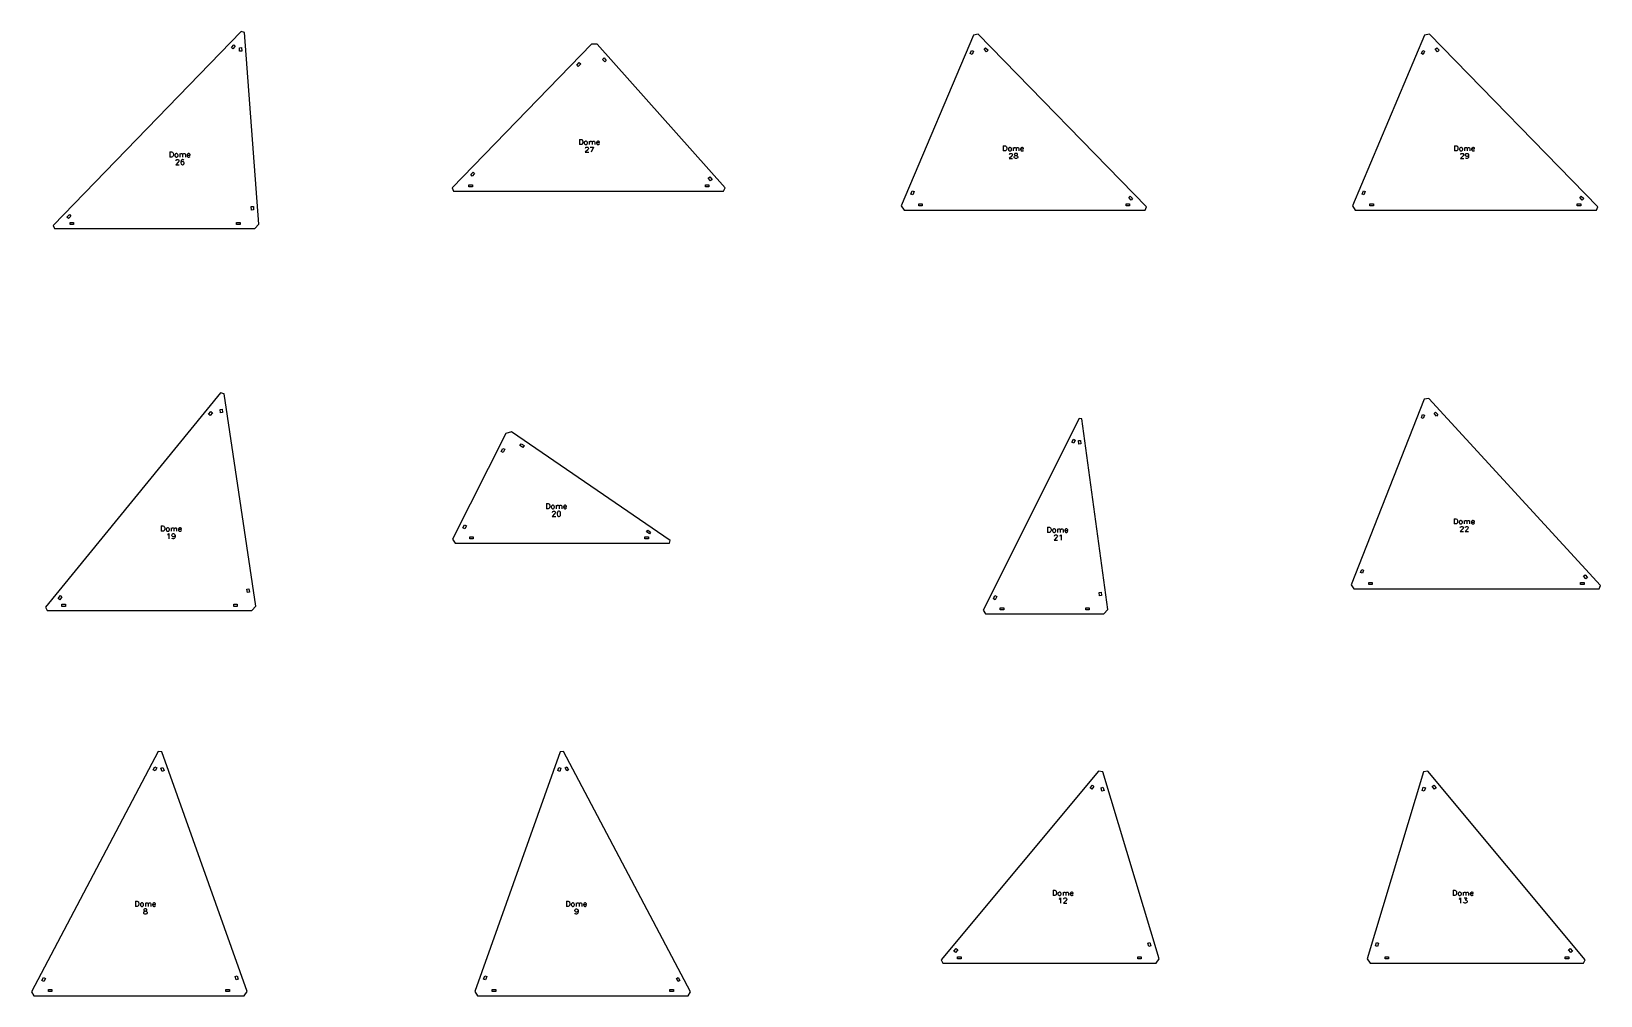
# Model space of a CAD drawing. Header units: metres. Extents: x 125 to 4410, y 56 to 3045.
# Drawn here: x 175 to 2428, y 56 to 1442 of the extents above; entities that cross this region are included whole.
import ezdxf

# ---------------------------------------------------------------- set-up
doc = ezdxf.new("R2010")
doc.units = ezdxf.units.M
doc.layers.add('dome_cuts', color=1, linetype='Continuous')
doc.layers.add('dome_marks', color=2, linetype='Continuous')

msp = doc.modelspace()

# ---------------------------------------------------------------- linework, layer by layer
at = {"layer": 'dome_cuts'}
for points in [[(207.8, 1158.2), (495.5, 1158.2), (501.3, 1164.5), (480.7, 1439.9), (475.8, 1441.7), (205.8, 1162.8)], [(465.4, 1422.3), (467.5, 1420.2), (464, 1416.6), (461.9, 1418.7)], [(780.6, 1212.1), (1168.8, 1212.1), (1170.9, 1216.9), (987.4, 1423.2), (978.8, 1423.4), (778.7, 1216.7)], [(1427.9, 1184.8), (1774.3, 1184.8), (1776.2, 1189.4), (1534.5, 1437.5), (1527.6, 1436.2), (1424, 1190.7)], [(2075.8, 1184.8), (2422.2, 1184.8), (2424.1, 1189.4), (2182.4, 1437.5), (2175.5, 1436.2), (2071.9, 1190.7)], [(476.7, 1413.3), (473.7, 1413.1), (473.3, 1418.1), (476.3, 1418.3)], [(1000.3, 1399.7), (998, 1397.7), (994.7, 1401.4), (997, 1403.4)], [(1524.9, 1414.3), (1527.7, 1413.2), (1525.7, 1408.6), (1523, 1409.7)], [(1548.5, 1414.5), (1546.3, 1412.4), (1542.8, 1416), (1545, 1418.1)], [(2172.8, 1414.3), (2175.6, 1413.2), (2173.6, 1408.6), (2170.9, 1409.7)], [(2196.3, 1414.5), (2194.2, 1412.4), (2190.7, 1416), (2192.9, 1418.1)], [(961.4, 1396.9), (963.6, 1394.8), (960.1, 1391.2), (957.9, 1393.3)], [(803, 1218.1), (803, 1221.1), (808, 1221.1), (808, 1218.1)], [(809, 1239.4), (811.1, 1237.3), (807.7, 1233.7), (805.5, 1235.8)], [(1142.6, 1218.1), (1142.6, 1221.1), (1147.6, 1221.1), (1147.6, 1218.1)], [(1152.3, 1228.7), (1150.1, 1226.7), (1146.8, 1230.5), (1149, 1232.5)], [(1439.7, 1212.4), (1442.5, 1211.3), (1440.5, 1206.6), (1437.8, 1207.8)], [(1756.2, 1201.3), (1754.1, 1199.2), (1750.6, 1202.8), (1752.7, 1204.9)], [(2087.6, 1212.4), (2090.4, 1211.3), (2088.4, 1206.6), (2085.7, 1207.8)], [(2404.1, 1201.3), (2401.9, 1199.2), (2398.4, 1202.8), (2400.6, 1204.9)], [(229.2, 1178.3), (231.3, 1176.2), (227.9, 1172.6), (225.7, 1174.7)], [(493.8, 1185.2), (490.8, 1184.9), (490.4, 1189.9), (493.4, 1190.2)], [(1449.1, 1190.8), (1449.1, 1193.8), (1454.1, 1193.8), (1454.1, 1190.8)], [(1746.8, 1190.8), (1746.8, 1193.8), (1751.8, 1193.8), (1751.8, 1190.8)], [(2097, 1190.8), (2097, 1193.8), (2102, 1193.8), (2102, 1190.8)], [(2394.7, 1190.8), (2394.7, 1193.8), (2399.7, 1193.8), (2399.7, 1190.8)], [(230.2, 1164.2), (230.2, 1167.2), (235.2, 1167.2), (235.2, 1164.2)], [(469.3, 1164.2), (469.3, 1167.2), (474.3, 1167.2), (474.3, 1164.2)], [(197.4, 609.3), (491.4, 609.3), (496.8, 615.6), (451.4, 920.9), (446.4, 922.2), (195, 614.2)], [(2074.1, 640.5), (2426.3, 640.5), (2428.3, 645.2), (2181.5, 914.2), (2174.9, 912.9), (2070.1, 646.4)], [(432.3, 895.4), (434.6, 893.5), (431.4, 889.7), (429.1, 891.5)], [(449.3, 893.8), (446.4, 893.3), (445.6, 898.3), (448.6, 898.7)], [(1544.9, 604.4), (1715, 604.4), (1720.5, 610.6), (1683.1, 884.7), (1679.4, 885.3), (1541.4, 610)], [(2172.7, 891), (2175.5, 889.9), (2173.7, 885.3), (2170.9, 886.4)], [(2194.7, 890.8), (2192.5, 888.8), (2189.1, 892.5), (2191.3, 894.5)], [(783.1, 706.2), (1091, 706.2), (1092.1, 709.8), (863.9, 866), (855.8, 863.9), (779.6, 711.9)], [(851.7, 842.4), (854.4, 841), (852.1, 836.5), (849.5, 837.9)], [(882.1, 846.3), (880.4, 843.8), (876.3, 846.7), (878, 849.1)], [(1671.2, 855.6), (1673.9, 854.3), (1671.7, 849.8), (1669, 851.1)], [(1681.9, 849), (1679, 848.6), (1678.3, 853.5), (1681.3, 853.9)], [(796.7, 732.6), (799.3, 731.2), (797.1, 726.8), (794.4, 728.1)], [(1063.8, 721.9), (1062.1, 719.4), (1058, 722.3), (1059.7, 724.7)], [(804.2, 712.2), (804.2, 715.2), (809.2, 715.2), (809.2, 712.2)], [(1055.8, 712.2), (1055.8, 715.2), (1060.8, 715.2), (1060.8, 712.2)], [(2085.2, 668.5), (2088, 667.4), (2086.2, 662.8), (2083.4, 663.9)], [(2409.3, 657), (2407.1, 655), (2403.7, 658.7), (2405.9, 660.7)], [(487.8, 635.6), (484.8, 635.2), (484.1, 640.1), (487, 640.6)], [(1711.7, 630.8), (1708.7, 630.4), (1708.1, 635.3), (1711, 635.7)], [(2095.2, 646.5), (2095.2, 649.5), (2100.2, 649.5), (2100.2, 646.5)], [(2399.6, 646.5), (2399.6, 649.5), (2404.6, 649.5), (2404.6, 646.5)], [(216.2, 630.7), (218.5, 628.8), (215.4, 624.9), (213, 626.8)], [(218.5, 615.3), (218.5, 618.3), (223.5, 618.3), (223.5, 615.3)], [(465.3, 615.3), (465.3, 618.3), (470.3, 618.3), (470.3, 615.3)], [(1558.5, 630.7), (1561.2, 629.4), (1558.9, 624.9), (1556.2, 626.3)], [(1566.1, 610.4), (1566.1, 613.4), (1571.1, 613.4), (1571.1, 610.4)], [(1688.9, 610.4), (1688.9, 613.4), (1693.9, 613.4), (1693.9, 610.4)], [(178, 55.8), (480.3, 55.8), (484.5, 61.8), (361.9, 406.3), (356.8, 406.7), (174.6, 61.5)], [(815.5, 55.8), (1117.8, 55.8), (1121.2, 61.5), (939, 406.7), (933.9, 406.3), (811.3, 61.8)], [(352, 384.7), (354.6, 383.3), (352.3, 378.9), (349.6, 380.3)], [(365.1, 379.2), (362.3, 378.2), (360.6, 382.9), (363.5, 383.9)], [(932.3, 383.9), (935.1, 382.9), (933.5, 378.2), (930.6, 379.2)], [(946.1, 380.3), (943.5, 378.9), (941.2, 383.3), (943.8, 384.7)], [(1483.7, 102.6), (1789.8, 102.6), (1794.3, 108.7), (1713.3, 377.3), (1707.4, 378.5), (1481.4, 107.5)], [(2097.5, 102.6), (2403.6, 102.6), (2405.9, 107.5), (2180, 378.5), (2174.1, 377.3), (2093, 108.7)], [(1698.4, 358.4), (1700.7, 356.5), (1697.5, 352.7), (1695.2, 354.6)], [(1715.1, 350.5), (1712.2, 349.7), (1710.8, 354.5), (1713.6, 355.3)], [(2173.7, 355.3), (2176.6, 354.5), (2175.1, 349.7), (2172.2, 350.5)], [(2192.1, 354.6), (2189.8, 352.7), (2186.6, 356.5), (2188.9, 358.4)], [(1502.8, 123.8), (1505.1, 121.8), (1501.9, 118), (1499.6, 119.9)], [(1782.5, 127.2), (1779.6, 126.4), (1778.1, 131.1), (1781, 132)], [(2106.3, 132), (2109.2, 131.1), (2107.7, 126.4), (2104.9, 127.2)], [(2387.7, 119.9), (2385.4, 118), (2382.2, 121.8), (2384.5, 123.8)], [(1504.9, 108.6), (1504.9, 111.6), (1509.9, 111.6), (1509.9, 108.6)], [(1763.6, 108.6), (1763.6, 111.6), (1768.6, 111.6), (1768.6, 108.6)], [(2118.7, 108.6), (2118.7, 111.6), (2123.7, 111.6), (2123.7, 108.6)], [(2377.5, 108.6), (2377.5, 111.6), (2382.5, 111.6), (2382.5, 108.6)], [(192.1, 81.8), (194.8, 80.4), (192.4, 76), (189.8, 77.4)], [(471.8, 79.7), (468.9, 78.7), (467.3, 83.4), (470.1, 84.4)], [(825.7, 84.4), (828.5, 83.4), (826.8, 78.7), (824, 79.7)], [(1106, 77.4), (1103.3, 76), (1101, 80.4), (1103.7, 81.8)], [(199.1, 61.8), (199.1, 64.8), (204.1, 64.8), (204.1, 61.8)], [(454.1, 61.8), (454.1, 64.8), (459.1, 64.8), (459.1, 61.8)], [(836.6, 61.8), (836.6, 64.8), (841.6, 64.8), (841.6, 61.8)], [(1091.6, 61.8), (1091.6, 64.8), (1096.6, 64.8), (1096.6, 61.8)]]:
    msp.add_lwpolyline(points, close=True, dxfattribs=at)
at = {"layer": 'dome_marks'}
for p, q in [((961.6, 1286.4), (961.6, 1278.9)), ((961.6, 1286.4), (964.1, 1286.4)), ((964.1, 1286.4), (965.2, 1286.1)), ((965.2, 1286.1), (965.9, 1285.4)), ((965.9, 1285.4), (966.2, 1284.7)), ((966.2, 1284.7), (966.6, 1283.6)), ((373.5, 1268.5), (373.5, 1261)), ((373.5, 1268.5), (376, 1268.5)), ((376, 1268.5), (377.1, 1268.1)), ((377.1, 1268.1), (377.8, 1267.4)), ((377.8, 1267.4), (378.2, 1266.7)), ((378.2, 1262.8), (377.8, 1262)), ((378.2, 1266.7), (378.5, 1265.6)), ((378.5, 1263.8), (378.2, 1262.8)), ((378.5, 1265.6), (378.5, 1263.8)), ((381, 1264.9), (380.7, 1263.8)), ((380.7, 1263.8), (380.7, 1263.1)), ((380.7, 1263.1), (381, 1262)), ((381.7, 1265.6), (381, 1264.9)), ((382.5, 1266), (381.7, 1265.6)), ((383.5, 1266), (382.5, 1266)), ((384.2, 1265.6), (383.5, 1266)), ((385, 1264.9), (384.2, 1265.6)), ((385.3, 1263.8), (385, 1264.9)), ((385, 1262), (385.3, 1263.1)), ((385.3, 1263.1), (385.3, 1263.8)), ((387.8, 1266), (387.8, 1261)), ((387.8, 1264.5), (388.9, 1265.6)), ((388.9, 1265.6), (389.6, 1266)), ((389.6, 1266), (390.7, 1266)), ((390.7, 1266), (391.4, 1265.6)), ((391.4, 1265.6), (391.7, 1264.5)), ((391.7, 1264.5), (392.8, 1265.6)), ((391.7, 1264.5), (391.7, 1261)), ((392.8, 1265.6), (393.5, 1266)), ((393.5, 1266), (394.6, 1266)), ((394.6, 1266), (395.3, 1265.6)), ((395.3, 1265.6), (395.7, 1264.5)), ((395.7, 1264.5), (395.7, 1261)), ((398.5, 1264.9), (398.2, 1263.8)), ((398.2, 1263.8), (402.5, 1263.8)), ((398.2, 1263.8), (398.2, 1263.1)), ((398.2, 1263.1), (398.5, 1262)), ((399.2, 1265.6), (398.5, 1264.9)), ((400, 1266), (399.2, 1265.6)), ((401, 1266), (400, 1266)), ((401.7, 1265.6), (401, 1266)), ((402.1, 1265.3), (401.7, 1265.6)), ((402.5, 1264.5), (402.1, 1265.3)), ((402.5, 1263.8), (402.5, 1264.5)), ((964.1, 1278.9), (961.6, 1278.9)), ((965.2, 1279.3), (964.1, 1278.9)), ((965.9, 1280), (965.2, 1279.3)), ((966.2, 1280.7), (965.9, 1280)), ((966.6, 1281.8), (966.2, 1280.7)), ((966.6, 1283.6), (966.6, 1281.8)), ((969.1, 1282.9), (968.7, 1281.8)), ((968.7, 1281.8), (968.7, 1281.1)), ((968.7, 1281.1), (969.1, 1280)), ((969.8, 1283.6), (969.1, 1282.9)), ((969.1, 1280), (969.8, 1279.3)), ((970.5, 1283.9), (969.8, 1283.6)), ((969.8, 1279.3), (970.5, 1278.9)), ((973.6, 1271.5), (970, 1267.9)), ((970, 1267.9), (975, 1267.9)), ((970.3, 1274), (970.7, 1274.7)), ((970.3, 1273.7), (970.3, 1274)), ((971.6, 1283.9), (970.5, 1283.9)), ((970.5, 1278.9), (971.6, 1278.9)), ((970.7, 1274.7), (971.1, 1275.1)), ((971.1, 1275.1), (971.8, 1275.4)), ((972.3, 1283.6), (971.6, 1283.9)), ((971.6, 1278.9), (972.3, 1279.3)), ((971.8, 1275.4), (973.2, 1275.4)), ((973, 1282.9), (972.3, 1283.6)), ((972.3, 1279.3), (973, 1280)), ((973.4, 1281.8), (973, 1282.9)), ((973, 1280), (973.4, 1281.1)), ((973.2, 1275.4), (973.9, 1275.1)), ((973.4, 1281.1), (973.4, 1281.8)), ((974.3, 1272.6), (973.6, 1271.5)), ((973.9, 1275.1), (974.3, 1274.7)), ((974.3, 1274.7), (974.6, 1274)), ((974.6, 1273.3), (974.3, 1272.6)), ((974.6, 1274), (974.6, 1273.3)), ((975.9, 1283.9), (975.9, 1278.9)), ((975.9, 1282.5), (976.9, 1283.6)), ((976.9, 1283.6), (977.7, 1283.9)), ((977.1, 1275.4), (982.1, 1275.4)), ((977.7, 1283.9), (978.7, 1283.9)), ((982.1, 1275.4), (978.6, 1267.9)), ((978.7, 1283.9), (979.4, 1283.6)), ((979.4, 1283.6), (979.8, 1282.5)), ((979.8, 1282.5), (980.9, 1283.6)), ((979.8, 1282.5), (979.8, 1278.9)), ((980.9, 1283.6), (981.6, 1283.9)), ((981.6, 1283.9), (982.7, 1283.9)), ((982.7, 1283.9), (983.4, 1283.6)), ((983.4, 1283.6), (983.7, 1282.5)), ((983.7, 1282.5), (983.7, 1278.9)), ((986.6, 1282.9), (986.2, 1281.8)), ((986.2, 1281.8), (990.5, 1281.8)), ((986.2, 1281.8), (986.2, 1281.1)), ((986.2, 1281.1), (986.6, 1280)), ((987.3, 1283.6), (986.6, 1282.9)), ((986.6, 1280), (987.3, 1279.3)), ((988, 1283.9), (987.3, 1283.6)), ((987.3, 1279.3), (988, 1278.9)), ((989.1, 1283.9), (988, 1283.9)), ((988, 1278.9), (989.1, 1278.9)), ((989.8, 1283.6), (989.1, 1283.9)), ((989.1, 1278.9), (989.8, 1279.3)), ((990.2, 1283.2), (989.8, 1283.6)), ((989.8, 1279.3), (990.5, 1280)), ((990.5, 1282.5), (990.2, 1283.2)), ((990.5, 1281.8), (990.5, 1282.5)), ((1570.5, 1277.3), (1570.5, 1269.8)), ((1570.5, 1277.3), (1573, 1277.3)), ((1573, 1269.8), (1570.5, 1269.8)), ((1573, 1277.3), (1574.1, 1277)), ((1574.1, 1270.2), (1573, 1269.8)), ((1574.1, 1277), (1574.8, 1276.3)), ((1574.8, 1270.9), (1574.1, 1270.2)), ((1574.8, 1276.3), (1575.2, 1275.6)), ((1575.2, 1271.6), (1574.8, 1270.9)), ((1575.2, 1275.6), (1575.5, 1274.5)), ((1575.5, 1272.7), (1575.2, 1271.6)), ((1575.5, 1274.5), (1575.5, 1272.7)), ((1578, 1273.8), (1577.7, 1272.7)), ((1577.7, 1272.7), (1577.7, 1272)), ((1577.7, 1272), (1578, 1270.9)), ((1578.8, 1274.5), (1578, 1273.8)), ((1578, 1270.9), (1578.8, 1270.2)), ((1579.5, 1274.8), (1578.8, 1274.5)), ((1578.8, 1270.2), (1579.5, 1269.8)), ((1582.5, 1262.4), (1578.9, 1258.8)), ((1579.3, 1264.9), (1579.7, 1265.6)), ((1579.3, 1264.6), (1579.3, 1264.9)), ((1580.5, 1274.8), (1579.5, 1274.8)), ((1579.5, 1269.8), (1580.5, 1269.8)), ((1579.7, 1265.6), (1580, 1266)), ((1580, 1266), (1580.7, 1266.3)), ((1581.3, 1274.5), (1580.5, 1274.8)), ((1580.5, 1269.8), (1581.3, 1270.2)), ((1580.7, 1266.3), (1582.2, 1266.3)), ((1582, 1273.8), (1581.3, 1274.5)), ((1581.3, 1270.2), (1582, 1270.9)), ((1582.3, 1272.7), (1582, 1273.8)), ((1582, 1270.9), (1582.3, 1272)), ((1582.2, 1266.3), (1582.9, 1266)), ((1582.3, 1272), (1582.3, 1272.7)), ((1583.2, 1263.5), (1582.5, 1262.4)), ((1582.9, 1266), (1583.2, 1265.6)), ((1583.2, 1265.6), (1583.6, 1264.9)), ((1583.6, 1264.2), (1583.2, 1263.5)), ((1583.6, 1264.9), (1583.6, 1264.2)), ((1584.8, 1274.8), (1584.8, 1269.8)), ((1584.8, 1273.4), (1585.9, 1274.5)), ((1585.9, 1274.5), (1586.6, 1274.8)), ((1586.8, 1266), (1586.4, 1265.3)), ((1586.4, 1265.3), (1586.4, 1264.6)), ((1586.4, 1264.6), (1586.8, 1263.8)), ((1586.4, 1262.1), (1587.2, 1262.8)), ((1586.6, 1274.8), (1587.7, 1274.8)), ((1587.9, 1266.3), (1586.8, 1266)), ((1586.8, 1263.8), (1587.5, 1263.5)), ((1587.2, 1262.8), (1588.2, 1263.1)), ((1587.5, 1263.5), (1588.9, 1263.1)), ((1587.7, 1274.8), (1588.4, 1274.5)), ((1589.3, 1266.3), (1587.9, 1266.3)), ((1588.2, 1263.1), (1589.7, 1263.5)), ((1588.4, 1274.5), (1588.8, 1273.4)), ((1588.8, 1273.4), (1589.8, 1274.5)), ((1588.8, 1273.4), (1588.8, 1269.8)), ((1588.9, 1263.1), (1590, 1262.8)), ((1590.4, 1266), (1589.3, 1266.3)), ((1589.7, 1263.5), (1590.4, 1263.8)), ((1589.8, 1274.5), (1590.5, 1274.8)), ((1590, 1262.8), (1590.7, 1262.1)), ((1590.7, 1265.3), (1590.4, 1266)), ((1590.4, 1263.8), (1590.7, 1264.6)), ((1590.5, 1274.8), (1591.6, 1274.8)), ((1590.7, 1264.6), (1590.7, 1265.3)), ((1591.6, 1274.8), (1592.3, 1274.5)), ((1592.3, 1274.5), (1592.7, 1273.4)), ((1592.7, 1273.4), (1592.7, 1269.8)), ((1595.5, 1273.8), (1595.2, 1272.7)), ((1595.2, 1272.7), (1599.5, 1272.7)), ((1595.2, 1272.7), (1595.2, 1272)), ((1595.2, 1272), (1595.5, 1270.9)), ((1596.3, 1274.5), (1595.5, 1273.8)), ((1595.5, 1270.9), (1596.3, 1270.2)), ((1597, 1274.8), (1596.3, 1274.5)), ((1596.3, 1270.2), (1597, 1269.8)), ((1598, 1274.8), (1597, 1274.8)), ((1597, 1269.8), (1598, 1269.8)), ((1598.8, 1274.5), (1598, 1274.8)), ((1598, 1269.8), (1598.8, 1270.2)), ((1599.1, 1274.1), (1598.8, 1274.5)), ((1598.8, 1270.2), (1599.5, 1270.9)), ((1599.5, 1273.4), (1599.1, 1274.1)), ((1599.5, 1272.7), (1599.5, 1273.4)), ((2218.4, 1277.3), (2218.4, 1269.8)), ((2218.4, 1277.3), (2220.9, 1277.3)), ((2220.9, 1269.8), (2218.4, 1269.8)), ((2220.9, 1277.3), (2222, 1277)), ((2222, 1270.2), (2220.9, 1269.8)), ((2222, 1277), (2222.7, 1276.3)), ((2222.7, 1270.9), (2222, 1270.2)), ((2222.7, 1276.3), (2223.1, 1275.6)), ((2223.1, 1271.6), (2222.7, 1270.9)), ((2223.1, 1275.6), (2223.4, 1274.5)), ((2223.4, 1272.7), (2223.1, 1271.6)), ((2223.4, 1274.5), (2223.4, 1272.7)), ((2225.9, 1273.8), (2225.6, 1272.7)), ((2225.6, 1272.7), (2225.6, 1272)), ((2225.6, 1272), (2225.9, 1270.9)), ((2226.6, 1274.5), (2225.9, 1273.8)), ((2225.9, 1270.9), (2226.6, 1270.2)), ((2227.4, 1274.8), (2226.6, 1274.5)), ((2226.6, 1270.2), (2227.4, 1269.8)), ((2230.6, 1262.4), (2227, 1258.8)), ((2228.4, 1274.8), (2227.4, 1274.8)), ((2227.4, 1269.8), (2228.4, 1269.8)), ((2227.4, 1264.9), (2227.7, 1265.6)), ((2227.4, 1264.6), (2227.4, 1264.9)), ((2227.7, 1265.6), (2228.1, 1266)), ((2228.1, 1266), (2228.8, 1266.3)), ((2229.1, 1274.5), (2228.4, 1274.8)), ((2228.4, 1269.8), (2229.1, 1270.2)), ((2228.8, 1266.3), (2230.2, 1266.3)), ((2229.9, 1273.8), (2229.1, 1274.5)), ((2229.1, 1270.2), (2229.9, 1270.9)), ((2230.2, 1272.7), (2229.9, 1273.8)), ((2229.9, 1270.9), (2230.2, 1272)), ((2230.2, 1272), (2230.2, 1272.7)), ((2230.2, 1266.3), (2230.9, 1266)), ((2231.3, 1263.5), (2230.6, 1262.4)), ((2230.9, 1266), (2231.3, 1265.6)), ((2231.3, 1265.6), (2231.6, 1264.9)), ((2231.6, 1264.2), (2231.3, 1263.5)), ((2231.6, 1264.9), (2231.6, 1264.2)), ((2232.7, 1274.8), (2232.7, 1269.8)), ((2232.7, 1273.4), (2233.8, 1274.5)), ((2233.8, 1274.5), (2234.5, 1274.8)), ((2234.1, 1264.2), (2234.5, 1265.3)), ((2234.1, 1263.8), (2234.1, 1264.2)), ((2234.5, 1262.8), (2234.1, 1263.8)), ((2234.5, 1274.8), (2235.6, 1274.8)), ((2234.5, 1265.3), (2235.2, 1266)), ((2235.2, 1262.1), (2234.5, 1262.8)), ((2235.2, 1266), (2236.3, 1266.3)), ((2235.6, 1274.8), (2236.3, 1274.5)), ((2236.3, 1274.5), (2236.6, 1273.4)), ((2236.3, 1266.3), (2236.6, 1266.3)), ((2236.6, 1273.4), (2237.7, 1274.5)), ((2236.6, 1273.4), (2236.6, 1269.8)), ((2236.6, 1266.3), (2237.7, 1266)), ((2237.7, 1274.5), (2238.4, 1274.8)), ((2237.7, 1266), (2238.4, 1265.3)), ((2238.4, 1262.8), (2237.7, 1262.1)), ((2238.4, 1274.8), (2239.5, 1274.8)), ((2238.4, 1265.3), (2238.8, 1263.8)), ((2238.8, 1263.8), (2238.4, 1262.8)), ((2238.8, 1263.8), (2238.8, 1262.1)), ((2239.5, 1274.8), (2240.2, 1274.5)), ((2240.2, 1274.5), (2240.6, 1273.4)), ((2240.6, 1273.4), (2240.6, 1269.8)), ((2243.4, 1273.8), (2243.1, 1272.7)), ((2243.1, 1272.7), (2247.4, 1272.7)), ((2243.1, 1272.7), (2243.1, 1272)), ((2243.1, 1272), (2243.4, 1270.9)), ((2244.1, 1274.5), (2243.4, 1273.8)), ((2243.4, 1270.9), (2244.1, 1270.2)), ((2244.9, 1274.8), (2244.1, 1274.5)), ((2244.1, 1270.2), (2244.9, 1269.8)), ((2245.9, 1274.8), (2244.9, 1274.8)), ((2244.9, 1269.8), (2245.9, 1269.8)), ((2246.6, 1274.5), (2245.9, 1274.8)), ((2245.9, 1269.8), (2246.6, 1270.2)), ((2247, 1274.1), (2246.6, 1274.5)), ((2246.6, 1270.2), (2247.4, 1270.9)), ((2247.4, 1273.4), (2247, 1274.1)), ((2247.4, 1272.7), (2247.4, 1273.4)), ((376, 1261), (373.5, 1261)), ((377.1, 1261.3), (376, 1261)), ((377.8, 1262), (377.1, 1261.3)), ((381, 1262), (381.7, 1261.3)), ((381.7, 1261.3), (382.5, 1261)), ((385.5, 1253.5), (381.9, 1250)), ((381.9, 1250), (386.9, 1250)), ((382.3, 1256), (382.6, 1256.8)), ((382.3, 1255.7), (382.3, 1256)), ((382.5, 1261), (383.5, 1261)), ((382.6, 1256.8), (383, 1257.1)), ((383, 1257.1), (383.7, 1257.5)), ((383.5, 1261), (384.2, 1261.3)), ((383.7, 1257.5), (385.1, 1257.5)), ((384.2, 1261.3), (385, 1262)), ((385.1, 1257.5), (385.8, 1257.1)), ((386.2, 1254.6), (385.5, 1253.5)), ((385.8, 1257.1), (386.2, 1256.8)), ((386.2, 1256.8), (386.6, 1256)), ((386.6, 1255.3), (386.2, 1254.6)), ((386.6, 1256), (386.6, 1255.3)), ((389.8, 1256), (389.4, 1254.3)), ((389.4, 1254.3), (389.4, 1252.5)), ((389.8, 1253.5), (389.4, 1252.5)), ((389.4, 1252.5), (389.8, 1251)), ((390.5, 1257.1), (389.8, 1256)), ((390.5, 1254.3), (389.8, 1253.5)), ((389.8, 1251), (390.5, 1250.3)), ((391.6, 1257.5), (390.5, 1257.1)), ((391.6, 1254.6), (390.5, 1254.3)), ((390.5, 1250.3), (391.6, 1250)), ((392.3, 1257.5), (391.6, 1257.5)), ((391.9, 1254.6), (391.6, 1254.6)), ((391.6, 1250), (391.9, 1250)), ((393, 1254.3), (391.9, 1254.6)), ((391.9, 1250), (393, 1250.3)), ((393.3, 1257.1), (392.3, 1257.5)), ((393.7, 1253.5), (393, 1254.3)), ((393, 1250.3), (393.7, 1251)), ((393.7, 1256.4), (393.3, 1257.1)), ((394.1, 1252.5), (393.7, 1253.5)), ((393.7, 1251), (394.1, 1252.1)), ((394.1, 1252.1), (394.1, 1252.5)), ((398.5, 1262), (399.2, 1261.3)), ((399.2, 1261.3), (400, 1261)), ((400, 1261), (401, 1261)), ((401, 1261), (401.7, 1261.3)), ((401.7, 1261.3), (402.5, 1262)), ((1578.9, 1258.8), (1583.9, 1258.8)), ((1586.1, 1261.3), (1586.4, 1262.1)), ((1586.1, 1260.3), (1586.1, 1261.3)), ((1586.4, 1259.6), (1586.1, 1260.3)), ((1586.8, 1259.2), (1586.4, 1259.6)), ((1587.9, 1258.8), (1586.8, 1259.2)), ((1589.3, 1258.8), (1587.9, 1258.8)), ((1590.4, 1259.2), (1589.3, 1258.8)), ((1590.7, 1259.6), (1590.4, 1259.2)), ((1590.7, 1262.1), (1591.1, 1261.3)), ((1591.1, 1260.3), (1590.7, 1259.6)), ((1591.1, 1261.3), (1591.1, 1260.3)), ((2227, 1258.8), (2232, 1258.8)), ((2234.9, 1259.2), (2234.5, 1259.9)), ((2235.9, 1258.8), (2234.9, 1259.2)), ((2236.3, 1261.7), (2235.2, 1262.1)), ((2236.6, 1258.8), (2235.9, 1258.8)), ((2236.6, 1261.7), (2236.3, 1261.7)), ((2237.7, 1262.1), (2236.6, 1261.7)), ((2237.7, 1259.2), (2236.6, 1258.8)), ((2238.4, 1260.3), (2237.7, 1259.2)), ((2238.8, 1262.1), (2238.4, 1260.3)), ((914.2, 763.1), (914.2, 755.6)), ((914.2, 763.1), (916.7, 763.1)), ((916.7, 755.6), (914.2, 755.6)), ((916.7, 763.1), (917.7, 762.7)), ((917.7, 755.9), (916.7, 755.6)), ((917.7, 762.7), (918.5, 762)), ((918.5, 756.7), (917.7, 755.9)), ((918.5, 762), (918.8, 761.3)), ((918.8, 757.4), (918.5, 756.7)), ((918.8, 761.3), (919.2, 760.2)), ((919.2, 758.4), (918.8, 757.4)), ((919.2, 760.2), (919.2, 758.4)), ((921.7, 759.5), (921.3, 758.4)), ((921.3, 758.4), (921.3, 757.7)), ((921.3, 757.7), (921.7, 756.7)), ((922.4, 760.2), (921.7, 759.5)), ((921.7, 756.7), (922.4, 755.9)), ((923.1, 760.6), (922.4, 760.2)), ((922.4, 755.9), (923.1, 755.6)), ((926.1, 748.2), (922.6, 744.6)), ((922.6, 744.6), (927.6, 744.6)), ((922.9, 750.7), (923.3, 751.4)), ((922.9, 750.3), (922.9, 750.7)), ((924.2, 760.6), (923.1, 760.6)), ((923.1, 755.6), (924.2, 755.6)), ((923.3, 751.4), (923.6, 751.7)), ((923.6, 751.7), (924.3, 752.1)), ((924.9, 760.2), (924.2, 760.6)), ((924.2, 755.6), (924.9, 755.9)), ((924.3, 752.1), (925.8, 752.1)), ((925.6, 759.5), (924.9, 760.2)), ((924.9, 755.9), (925.6, 756.7)), ((926, 758.4), (925.6, 759.5)), ((925.6, 756.7), (926, 757.7)), ((925.8, 752.1), (926.5, 751.7)), ((926, 757.7), (926, 758.4)), ((926.8, 749.2), (926.1, 748.2)), ((926.5, 751.7), (926.8, 751.4)), ((926.8, 751.4), (927.2, 750.7)), ((927.2, 749.9), (926.8, 749.2)), ((927.2, 750.7), (927.2, 749.9)), ((928.5, 760.6), (928.5, 755.6)), ((928.5, 759.2), (929.5, 760.2)), ((929.5, 760.2), (930.2, 760.6)), ((930.1, 750.7), (929.7, 748.9)), ((929.7, 748.9), (929.7, 747.8)), ((929.7, 747.8), (930.1, 746)), ((930.8, 751.7), (930.1, 750.7)), ((930.1, 746), (930.8, 744.9)), ((930.2, 760.6), (931.3, 760.6)), ((931.8, 752.1), (930.8, 751.7)), ((930.8, 744.9), (931.8, 744.6)), ((931.3, 760.6), (932, 760.2)), ((932.6, 752.1), (931.8, 752.1)), ((931.8, 744.6), (932.6, 744.6)), ((932, 760.2), (932.4, 759.2)), ((932.4, 759.2), (933.5, 760.2)), ((932.4, 759.2), (932.4, 755.6)), ((933.6, 751.7), (932.6, 752.1)), ((932.6, 744.6), (933.6, 744.9)), ((933.5, 760.2), (934.2, 760.6)), ((934.3, 750.7), (933.6, 751.7)), ((933.6, 744.9), (934.3, 746)), ((934.2, 760.6), (935.2, 760.6)), ((934.7, 748.9), (934.3, 750.7)), ((934.3, 746), (934.7, 747.8)), ((934.7, 747.8), (934.7, 748.9)), ((935.2, 760.6), (936, 760.2)), ((936, 760.2), (936.3, 759.2)), ((936.3, 759.2), (936.3, 755.6)), ((939.2, 759.5), (938.8, 758.4)), ((938.8, 758.4), (943.1, 758.4)), ((938.8, 758.4), (938.8, 757.7)), ((938.8, 757.7), (939.2, 756.7)), ((939.9, 760.2), (939.2, 759.5)), ((939.2, 756.7), (939.9, 755.9)), ((940.6, 760.6), (939.9, 760.2)), ((939.9, 755.9), (940.6, 755.6)), ((941.7, 760.6), (940.6, 760.6)), ((940.6, 755.6), (941.7, 755.6)), ((942.4, 760.2), (941.7, 760.6)), ((941.7, 755.6), (942.4, 755.9)), ((942.7, 759.9), (942.4, 760.2)), ((942.4, 755.9), (943.1, 756.7)), ((943.1, 759.2), (942.7, 759.9)), ((943.1, 758.4), (943.1, 759.2)), ((361.1, 730.8), (361.1, 723.3)), ((361.1, 730.8), (363.6, 730.8)), ((363.6, 723.3), (361.1, 723.3)), ((363.6, 730.8), (364.7, 730.4)), ((364.7, 723.6), (363.6, 723.3)), ((364.7, 730.4), (365.4, 729.7)), ((365.4, 724.4), (364.7, 723.6)), ((365.4, 729.7), (365.7, 729)), ((365.7, 725.1), (365.4, 724.4)), ((365.7, 729), (366.1, 727.9)), ((366.1, 726.1), (365.7, 725.1)), ((366.1, 727.9), (366.1, 726.1)), ((368.6, 727.2), (368.2, 726.1)), ((368.2, 726.1), (368.2, 725.4)), ((368.2, 725.4), (368.6, 724.4)), ((369.3, 727.9), (368.6, 727.2)), ((368.6, 724.4), (369.3, 723.6)), ((370, 728.3), (369.3, 727.9)), ((369.3, 723.6), (370, 723.3)), ((371.1, 728.3), (370, 728.3)), ((370, 723.3), (371.1, 723.3)), ((371.8, 727.9), (371.1, 728.3)), ((371.1, 723.3), (371.8, 723.6)), ((372.5, 727.2), (371.8, 727.9)), ((371.8, 723.6), (372.5, 724.4)), ((372.9, 726.1), (372.5, 727.2)), ((372.5, 724.4), (372.9, 725.4)), ((372.9, 725.4), (372.9, 726.1)), ((375.4, 728.3), (375.4, 723.3)), ((375.4, 726.9), (376.4, 727.9)), ((376.4, 727.9), (377.2, 728.3)), ((377.2, 728.3), (378.2, 728.3)), ((378.2, 728.3), (378.9, 727.9)), ((378.9, 727.9), (379.3, 726.9)), ((379.3, 726.9), (380.4, 727.9)), ((379.3, 726.9), (379.3, 723.3)), ((380.4, 727.9), (381.1, 728.3)), ((381.1, 728.3), (382.2, 728.3)), ((382.2, 728.3), (382.9, 727.9)), ((382.9, 727.9), (383.2, 726.9)), ((383.2, 726.9), (383.2, 723.3)), ((386.1, 727.2), (385.7, 726.1)), ((385.7, 726.1), (390, 726.1)), ((385.7, 726.1), (385.7, 725.4)), ((385.7, 725.4), (386.1, 724.4)), ((386.8, 727.9), (386.1, 727.2)), ((386.1, 724.4), (386.8, 723.6)), ((387.5, 728.3), (386.8, 727.9)), ((386.8, 723.6), (387.5, 723.3)), ((388.6, 728.3), (387.5, 728.3)), ((387.5, 723.3), (388.6, 723.3)), ((389.3, 727.9), (388.6, 728.3)), ((388.6, 723.3), (389.3, 723.6)), ((389.7, 727.6), (389.3, 727.9)), ((389.3, 723.6), (390, 724.4)), ((390, 726.9), (389.7, 727.6)), ((390, 726.1), (390, 726.9)), ((1634.1, 729.1), (1634.1, 721.6)), ((1634.1, 729.1), (1636.6, 729.1)), ((1636.6, 721.6), (1634.1, 721.6)), ((1636.6, 729.1), (1637.7, 728.8)), ((1637.7, 722), (1636.6, 721.6)), ((1637.7, 728.8), (1638.4, 728.1)), ((1638.4, 722.7), (1637.7, 722)), ((1638.4, 728.1), (1638.7, 727.4)), ((1638.7, 723.4), (1638.4, 722.7)), ((1638.7, 727.4), (1639.1, 726.3)), ((1639.1, 724.5), (1638.7, 723.4)), ((1639.1, 726.3), (1639.1, 724.5)), ((1641.6, 725.6), (1641.2, 724.5)), ((1641.2, 724.5), (1641.2, 723.8)), ((1641.2, 723.8), (1641.6, 722.7)), ((1642.3, 726.3), (1641.6, 725.6)), ((1641.6, 722.7), (1642.3, 722)), ((1643, 726.6), (1642.3, 726.3)), ((1642.3, 722), (1643, 721.6)), ((1644.1, 726.6), (1643, 726.6)), ((1643, 721.6), (1644.1, 721.6)), ((1644.8, 726.3), (1644.1, 726.6)), ((1644.1, 721.6), (1644.8, 722)), ((1645.5, 725.6), (1644.8, 726.3)), ((1644.8, 722), (1645.5, 722.7)), ((1645.9, 724.5), (1645.5, 725.6)), ((1645.5, 722.7), (1645.9, 723.8)), ((1645.9, 723.8), (1645.9, 724.5)), ((1648.4, 726.6), (1648.4, 721.6)), ((1648.4, 725.2), (1649.4, 726.3)), ((1649.4, 726.3), (1650.2, 726.6)), ((1650.2, 726.6), (1651.2, 726.6)), ((1651.2, 726.6), (1651.9, 726.3)), ((1651.9, 726.3), (1652.3, 725.2)), ((1652.3, 725.2), (1653.4, 726.3)), ((1652.3, 725.2), (1652.3, 721.6)), ((1653.4, 726.3), (1654.1, 726.6)), ((1654.1, 726.6), (1655.2, 726.6)), ((1655.2, 726.6), (1655.9, 726.3)), ((1655.9, 726.3), (1656.2, 725.2)), ((1656.2, 725.2), (1656.2, 721.6)), ((1659.1, 725.6), (1658.7, 724.5)), ((1658.7, 724.5), (1663, 724.5)), ((1658.7, 724.5), (1658.7, 723.8)), ((1658.7, 723.8), (1659.1, 722.7)), ((1659.8, 726.3), (1659.1, 725.6)), ((1659.1, 722.7), (1659.8, 722)), ((1660.5, 726.6), (1659.8, 726.3)), ((1659.8, 722), (1660.5, 721.6)), ((1661.6, 726.6), (1660.5, 726.6)), ((1660.5, 721.6), (1661.6, 721.6)), ((1662.3, 726.3), (1661.6, 726.6)), ((1661.6, 721.6), (1662.3, 722)), ((1662.7, 725.9), (1662.3, 726.3)), ((1662.3, 722), (1663, 722.7)), ((1663, 725.2), (1662.7, 725.9)), ((1663, 724.5), (1663, 725.2)), ((2218, 741.2), (2218, 733.7)), ((2218, 741.2), (2220.5, 741.2)), ((2220.5, 733.7), (2218, 733.7)), ((2220.5, 741.2), (2221.6, 740.8)), ((2221.6, 734), (2220.5, 733.7)), ((2221.6, 740.8), (2222.3, 740.1)), ((2222.3, 734.7), (2221.6, 734)), ((2222.3, 740.1), (2222.7, 739.4)), ((2222.7, 735.5), (2222.3, 734.7)), ((2222.7, 739.4), (2223, 738.3)), ((2223, 736.5), (2222.7, 735.5)), ((2223, 738.3), (2223, 736.5)), ((2225.5, 737.6), (2225.2, 736.5)), ((2225.2, 736.5), (2225.2, 735.8)), ((2225.2, 735.8), (2225.5, 734.7)), ((2226.2, 738.3), (2225.5, 737.6)), ((2225.5, 734.7), (2226.2, 734)), ((2227, 738.7), (2226.2, 738.3)), ((2226.2, 734), (2227, 733.7)), ((2230, 726.2), (2226.4, 722.7)), ((2226.4, 722.7), (2231.4, 722.7)), ((2226.8, 728.7), (2227.1, 729.5)), ((2226.8, 728.4), (2226.8, 728.7)), ((2228, 738.7), (2227, 738.7)), ((2227, 733.7), (2228, 733.7)), ((2227.1, 729.5), (2227.5, 729.8)), ((2227.5, 729.8), (2228.2, 730.2)), ((2228.7, 738.3), (2228, 738.7)), ((2228, 733.7), (2228.7, 734)), ((2228.2, 730.2), (2229.6, 730.2)), ((2229.5, 737.6), (2228.7, 738.3)), ((2228.7, 734), (2229.5, 734.7)), ((2229.8, 736.5), (2229.5, 737.6)), ((2229.5, 734.7), (2229.8, 735.8)), ((2229.6, 730.2), (2230.3, 729.8)), ((2229.8, 735.8), (2229.8, 736.5)), ((2230.7, 727.3), (2230, 726.2)), ((2230.3, 729.8), (2230.7, 729.5)), ((2230.7, 729.5), (2231.1, 728.7)), ((2231.1, 728), (2230.7, 727.3)), ((2231.1, 728.7), (2231.1, 728)), ((2232.3, 738.7), (2232.3, 733.7)), ((2232.3, 737.2), (2233.4, 738.3)), ((2233.4, 738.3), (2234.1, 738.7)), ((2237.1, 726.2), (2233.6, 722.7)), ((2233.6, 722.7), (2238.6, 722.7)), ((2233.9, 728.7), (2234.3, 729.5)), ((2233.9, 728.4), (2233.9, 728.7)), ((2234.1, 738.7), (2235.2, 738.7)), ((2234.3, 729.5), (2234.6, 729.8)), ((2234.6, 729.8), (2235.3, 730.2)), ((2235.2, 738.7), (2235.9, 738.3)), ((2235.3, 730.2), (2236.8, 730.2)), ((2235.9, 738.3), (2236.2, 737.2)), ((2236.2, 737.2), (2237.3, 738.3)), ((2236.2, 737.2), (2236.2, 733.7)), ((2236.8, 730.2), (2237.5, 729.8)), ((2237.8, 727.3), (2237.1, 726.2)), ((2237.3, 738.3), (2238, 738.7)), ((2237.5, 729.8), (2237.8, 729.5)), ((2237.8, 729.5), (2238.2, 728.7)), ((2238.2, 728), (2237.8, 727.3)), ((2238, 738.7), (2239.1, 738.7)), ((2238.2, 728.7), (2238.2, 728)), ((2239.1, 738.7), (2239.8, 738.3)), ((2239.8, 738.3), (2240.2, 737.2)), ((2240.2, 737.2), (2240.2, 733.7)), ((2243, 737.6), (2242.7, 736.5)), ((2242.7, 736.5), (2247, 736.5)), ((2242.7, 736.5), (2242.7, 735.8)), ((2242.7, 735.8), (2243, 734.7)), ((2243.7, 738.3), (2243, 737.6)), ((2243, 734.7), (2243.7, 734)), ((2244.5, 738.7), (2243.7, 738.3)), ((2243.7, 734), (2244.5, 733.7)), ((2245.5, 738.7), (2244.5, 738.7)), ((2244.5, 733.7), (2245.5, 733.7)), ((2246.2, 738.3), (2245.5, 738.7)), ((2245.5, 733.7), (2246.2, 734)), ((2246.6, 738), (2246.2, 738.3)), ((2246.2, 734), (2247, 734.7)), ((2247, 737.2), (2246.6, 738)), ((2247, 736.5), (2247, 737.2)), ((370.2, 718.4), (370.9, 718.7)), ((370.9, 718.7), (372, 719.8)), ((372, 719.8), (372, 712.3)), ((376.3, 717.6), (376.6, 718.7)), ((376.3, 717.3), (376.3, 717.6)), ((376.6, 716.2), (376.3, 717.3)), ((376.6, 718.7), (377.3, 719.4)), ((377.3, 715.5), (376.6, 716.2)), ((377, 712.6), (376.6, 713.4)), ((378, 712.3), (377, 712.6)), ((377.3, 719.4), (378.4, 719.8)), ((378.4, 715.1), (377.3, 715.5)), ((378.8, 712.3), (378, 712.3)), ((378.4, 719.8), (378.8, 719.8)), ((378.8, 715.1), (378.4, 715.1)), ((378.8, 719.8), (379.8, 719.4)), ((379.8, 715.5), (378.8, 715.1)), ((379.8, 712.6), (378.8, 712.3)), ((379.8, 719.4), (380.5, 718.7)), ((380.5, 716.2), (379.8, 715.5)), ((380.5, 713.7), (379.8, 712.6)), ((380.5, 718.7), (380.9, 717.3)), ((380.9, 717.3), (380.5, 716.2)), ((380.9, 715.5), (380.5, 713.7)), ((380.9, 717.3), (380.9, 715.5)), ((1647.1, 714.2), (1643.5, 710.6)), ((1643.5, 710.6), (1648.5, 710.6)), ((1643.9, 716.7), (1644.3, 717.4)), ((1643.9, 716.4), (1643.9, 716.7)), ((1644.3, 717.4), (1644.6, 717.8)), ((1644.6, 717.8), (1645.3, 718.1)), ((1645.3, 718.1), (1646.8, 718.1)), ((1646.8, 718.1), (1647.5, 717.8)), ((1647.8, 715.3), (1647.1, 714.2)), ((1647.5, 717.8), (1647.8, 717.4)), ((1647.8, 717.4), (1648.2, 716.7)), ((1648.2, 716), (1647.8, 715.3)), ((1648.2, 716.7), (1648.2, 716)), ((1651.8, 716.7), (1652.5, 717.1)), ((1652.5, 717.1), (1653.5, 718.1)), ((1653.5, 718.1), (1653.5, 710.6)), ((1641.9, 207.2), (1641.9, 199.7)), ((1641.9, 207.2), (1644.4, 207.2)), ((1644.4, 207.2), (1645.5, 206.8)), ((1645.5, 206.8), (1646.2, 206.1)), ((1646.2, 206.1), (1646.5, 205.4)), ((1646.5, 205.4), (1646.9, 204.3)), ((1646.9, 204.3), (1646.9, 202.5)), ((1649.4, 203.6), (1649, 202.5)), ((1650.1, 204.3), (1649.4, 203.6)), ((1650.8, 204.7), (1650.1, 204.3)), ((1651.9, 204.7), (1650.8, 204.7)), ((1652.6, 204.3), (1651.9, 204.7)), ((1653.3, 203.6), (1652.6, 204.3)), ((1653.7, 202.5), (1653.3, 203.6)), ((1656.2, 204.7), (1656.2, 199.7)), ((1656.2, 203.2), (1657.2, 204.3)), ((1657.2, 204.3), (1658, 204.7)), ((1658, 204.7), (1659, 204.7)), ((1659, 204.7), (1659.7, 204.3)), ((1659.7, 204.3), (1660.1, 203.2)), ((1660.1, 203.2), (1661.2, 204.3)), ((1660.1, 203.2), (1660.1, 199.7)), ((1661.2, 204.3), (1661.9, 204.7)), ((1661.9, 204.7), (1663, 204.7)), ((1663, 204.7), (1663.7, 204.3)), ((1663.7, 204.3), (1664, 203.2)), ((1664, 203.2), (1664, 199.7)), ((1666.9, 203.6), (1666.5, 202.5)), ((1667.6, 204.3), (1666.9, 203.6)), ((1668.3, 204.7), (1667.6, 204.3)), ((1669.4, 204.7), (1668.3, 204.7)), ((1670.1, 204.3), (1669.4, 204.7)), ((1670.5, 204), (1670.1, 204.3)), ((1670.8, 203.2), (1670.5, 204)), ((1670.8, 202.5), (1670.8, 203.2)), ((2216.5, 207.2), (2216.5, 199.7)), ((2216.5, 207.2), (2219, 207.2)), ((2219, 207.2), (2220.1, 206.8)), ((2220.1, 206.8), (2220.8, 206.1)), ((2220.8, 206.1), (2221.2, 205.4)), ((2221.2, 205.4), (2221.5, 204.3)), ((2221.5, 204.3), (2221.5, 202.5)), ((2224, 203.6), (2223.7, 202.5)), ((2224.7, 204.3), (2224, 203.6)), ((2225.4, 204.7), (2224.7, 204.3)), ((2226.5, 204.7), (2225.4, 204.7)), ((2227.2, 204.3), (2226.5, 204.7)), ((2227.9, 203.6), (2227.2, 204.3)), ((2228.3, 202.5), (2227.9, 203.6)), ((2230.8, 204.7), (2230.8, 199.7)), ((2230.8, 203.2), (2231.9, 204.3)), ((2231.9, 204.3), (2232.6, 204.7)), ((2232.6, 204.7), (2233.7, 204.7)), ((2233.7, 204.7), (2234.4, 204.3)), ((2234.4, 204.3), (2234.7, 203.2)), ((2234.7, 203.2), (2235.8, 204.3)), ((2234.7, 203.2), (2234.7, 199.7)), ((2235.8, 204.3), (2236.5, 204.7)), ((2236.5, 204.7), (2237.6, 204.7)), ((2237.6, 204.7), (2238.3, 204.3)), ((2238.3, 204.3), (2238.7, 203.2)), ((2238.7, 203.2), (2238.7, 199.7)), ((2241.5, 203.6), (2241.2, 202.5)), ((2242.2, 204.3), (2241.5, 203.6)), ((2242.9, 204.7), (2242.2, 204.3)), ((2244, 204.7), (2242.9, 204.7)), ((2244.7, 204.3), (2244, 204.7)), ((2245.1, 204), (2244.7, 204.3)), ((2245.4, 203.2), (2245.1, 204)), ((2245.4, 202.5), (2245.4, 203.2)), ((324, 191.6), (324, 184.1)), ((324, 191.6), (326.5, 191.6)), ((326.5, 184.1), (324, 184.1)), ((326.5, 191.6), (327.5, 191.2)), ((327.5, 184.4), (326.5, 184.1)), ((327.5, 191.2), (328.3, 190.5)), ((328.3, 185.2), (327.5, 184.4)), ((328.3, 190.5), (328.6, 189.8)), ((328.6, 185.9), (328.3, 185.2)), ((328.6, 189.8), (329, 188.7)), ((329, 186.9), (328.6, 185.9)), ((329, 188.7), (329, 186.9)), ((331.5, 188), (331.1, 186.9)), ((331.1, 186.9), (331.1, 186.2)), ((331.1, 186.2), (331.5, 185.2)), ((332.2, 188.7), (331.5, 188)), ((331.5, 185.2), (332.2, 184.4)), ((332.9, 189.1), (332.2, 188.7)), ((332.2, 184.4), (332.9, 184.1)), ((334, 189.1), (332.9, 189.1)), ((332.9, 184.1), (334, 184.1)), ((334.7, 188.7), (334, 189.1)), ((334, 184.1), (334.7, 184.4)), ((335.4, 188), (334.7, 188.7)), ((334.7, 184.4), (335.4, 185.2)), ((335.8, 186.9), (335.4, 188)), ((335.4, 185.2), (335.8, 186.2)), ((335.8, 186.2), (335.8, 186.9)), ((337.7, 180.6), (336.7, 180.2)), ((339.2, 180.6), (337.7, 180.6)), ((338.3, 189.1), (338.3, 184.1)), ((338.3, 187.7), (339.3, 188.7)), ((340.2, 180.2), (339.2, 180.6)), ((339.3, 188.7), (340, 189.1)), ((340, 189.1), (341.1, 189.1)), ((341.1, 189.1), (341.8, 188.7)), ((341.8, 188.7), (342.2, 187.7)), ((342.2, 187.7), (343.3, 188.7)), ((342.2, 187.7), (342.2, 184.1)), ((343.3, 188.7), (344, 189.1)), ((344, 189.1), (345, 189.1)), ((345, 189.1), (345.8, 188.7)), ((345.8, 188.7), (346.1, 187.7)), ((346.1, 187.7), (346.1, 184.1)), ((349, 188), (348.6, 186.9)), ((348.6, 186.9), (352.9, 186.9)), ((348.6, 186.9), (348.6, 186.2)), ((348.6, 186.2), (349, 185.2)), ((349.7, 188.7), (349, 188)), ((349, 185.2), (349.7, 184.4)), ((350.4, 189.1), (349.7, 188.7)), ((349.7, 184.4), (350.4, 184.1)), ((351.5, 189.1), (350.4, 189.1)), ((350.4, 184.1), (351.5, 184.1)), ((352.2, 188.7), (351.5, 189.1)), ((351.5, 184.1), (352.2, 184.4)), ((352.5, 188.4), (352.2, 188.7)), ((352.2, 184.4), (352.9, 185.2)), ((352.9, 187.7), (352.5, 188.4)), ((352.9, 186.9), (352.9, 187.7)), ((942.9, 191.6), (942.9, 184.1)), ((942.9, 191.6), (945.4, 191.6)), ((945.4, 184.1), (942.9, 184.1)), ((945.4, 191.6), (946.4, 191.2)), ((946.4, 184.4), (945.4, 184.1)), ((946.4, 191.2), (947.2, 190.5)), ((947.2, 185.2), (946.4, 184.4)), ((947.2, 190.5), (947.5, 189.8)), ((947.5, 185.9), (947.2, 185.2)), ((947.5, 189.8), (947.9, 188.7)), ((947.9, 186.9), (947.5, 185.9)), ((947.9, 188.7), (947.9, 186.9)), ((950.4, 188), (950, 186.9)), ((950, 186.9), (950, 186.2)), ((950, 186.2), (950.4, 185.2)), ((951.1, 188.7), (950.4, 188)), ((950.4, 185.2), (951.1, 184.4)), ((951.8, 189.1), (951.1, 188.7)), ((951.1, 184.4), (951.8, 184.1)), ((952.9, 189.1), (951.8, 189.1)), ((951.8, 184.1), (952.9, 184.1)), ((953.6, 188.7), (952.9, 189.1)), ((952.9, 184.1), (953.6, 184.4)), ((954.3, 188), (953.6, 188.7)), ((953.6, 184.4), (954.3, 185.2)), ((954.7, 186.9), (954.3, 188)), ((954.3, 185.2), (954.7, 186.2)), ((954.7, 186.2), (954.7, 186.9)), ((956.1, 180.2), (957.2, 180.6)), ((957.2, 189.1), (957.2, 184.1)), ((957.2, 187.7), (958.2, 188.7)), ((957.2, 180.6), (957.5, 180.6)), ((957.5, 180.6), (958.6, 180.2)), ((958.2, 188.7), (958.9, 189.1)), ((958.9, 189.1), (960, 189.1)), ((960, 189.1), (960.7, 188.7)), ((960.7, 188.7), (961.1, 187.7)), ((961.1, 187.7), (962.2, 188.7)), ((961.1, 187.7), (961.1, 184.1)), ((962.2, 188.7), (962.9, 189.1)), ((962.9, 189.1), (963.9, 189.1)), ((963.9, 189.1), (964.7, 188.7)), ((964.7, 188.7), (965, 187.7)), ((965, 187.7), (965, 184.1)), ((967.9, 188), (967.5, 186.9)), ((967.5, 186.9), (971.8, 186.9)), ((967.5, 186.9), (967.5, 186.2)), ((967.5, 186.2), (967.9, 185.2)), ((968.6, 188.7), (967.9, 188)), ((967.9, 185.2), (968.6, 184.4)), ((969.3, 189.1), (968.6, 188.7)), ((968.6, 184.4), (969.3, 184.1)), ((970.4, 189.1), (969.3, 189.1)), ((969.3, 184.1), (970.4, 184.1)), ((971.1, 188.7), (970.4, 189.1)), ((970.4, 184.1), (971.1, 184.4)), ((971.4, 188.4), (971.1, 188.7)), ((971.1, 184.4), (971.8, 185.2)), ((971.8, 187.7), (971.4, 188.4)), ((971.8, 186.9), (971.8, 187.7)), ((1644.4, 199.7), (1641.9, 199.7)), ((1645.5, 200), (1644.4, 199.7)), ((1646.2, 200.7), (1645.5, 200)), ((1646.5, 201.5), (1646.2, 200.7)), ((1646.9, 202.5), (1646.5, 201.5)), ((1649, 202.5), (1649, 201.8)), ((1649, 201.8), (1649.4, 200.7)), ((1649.4, 200.7), (1650.1, 200)), ((1650.1, 200), (1650.8, 199.7)), ((1650.8, 199.7), (1651.9, 199.7)), ((1650.8, 194.7), (1651.5, 195.1)), ((1651.5, 195.1), (1652.6, 196.2)), ((1651.9, 199.7), (1652.6, 200)), ((1652.6, 200), (1653.3, 200.7)), ((1652.6, 196.2), (1652.6, 188.7)), ((1653.3, 200.7), (1653.7, 201.8)), ((1653.7, 201.8), (1653.7, 202.5)), ((1660.5, 192.2), (1656.9, 188.7)), ((1656.9, 188.7), (1661.9, 188.7)), ((1657.2, 194.7), (1657.6, 195.5)), ((1657.2, 194.4), (1657.2, 194.7)), ((1657.6, 195.5), (1658, 195.8)), ((1658, 195.8), (1658.7, 196.2)), ((1658.7, 196.2), (1660.1, 196.2)), ((1660.1, 196.2), (1660.8, 195.8)), ((1661.2, 193.3), (1660.5, 192.2)), ((1660.8, 195.8), (1661.2, 195.5)), ((1661.2, 195.5), (1661.5, 194.7)), ((1661.5, 194), (1661.2, 193.3)), ((1661.5, 194.7), (1661.5, 194)), ((1666.5, 202.5), (1670.8, 202.5)), ((1666.5, 202.5), (1666.5, 201.8)), ((1666.5, 201.8), (1666.9, 200.7)), ((1666.9, 200.7), (1667.6, 200)), ((1667.6, 200), (1668.3, 199.7)), ((1668.3, 199.7), (1669.4, 199.7)), ((1669.4, 199.7), (1670.1, 200)), ((1670.1, 200), (1670.8, 200.7)), ((2219, 199.7), (2216.5, 199.7)), ((2220.1, 200), (2219, 199.7)), ((2220.8, 200.7), (2220.1, 200)), ((2221.2, 201.5), (2220.8, 200.7)), ((2221.5, 202.5), (2221.2, 201.5)), ((2223.7, 202.5), (2223.7, 201.8)), ((2223.7, 201.8), (2224, 200.7)), ((2224, 200.7), (2224.7, 200)), ((2224.7, 200), (2225.4, 199.7)), ((2225.4, 199.7), (2226.5, 199.7)), ((2225.4, 194.7), (2226.2, 195.1)), ((2226.2, 195.1), (2227.2, 196.2)), ((2226.5, 199.7), (2227.2, 200)), ((2227.2, 200), (2227.9, 200.7)), ((2227.2, 196.2), (2227.2, 188.7)), ((2227.9, 200.7), (2228.3, 201.8)), ((2228.3, 201.8), (2228.3, 202.5)), ((2231.9, 189.4), (2231.5, 190.1)), ((2232.2, 189), (2231.9, 189.4)), ((2232.2, 196.2), (2236.2, 196.2)), ((2233.3, 188.7), (2232.2, 189)), ((2234.4, 188.7), (2233.3, 188.7)), ((2236.2, 196.2), (2234, 193.3)), ((2234, 193.3), (2235.1, 193.3)), ((2235.4, 189), (2234.4, 188.7)), ((2235.1, 193.3), (2235.8, 193)), ((2236.2, 189.7), (2235.4, 189)), ((2235.8, 193), (2236.2, 192.6)), ((2236.2, 192.6), (2236.5, 191.5)), ((2236.5, 190.8), (2236.2, 189.7)), ((2236.5, 191.5), (2236.5, 190.8)), ((2241.2, 202.5), (2245.4, 202.5)), ((2241.2, 202.5), (2241.2, 201.8)), ((2241.2, 201.8), (2241.5, 200.7)), ((2241.5, 200.7), (2242.2, 200)), ((2242.2, 200), (2242.9, 199.7)), ((2242.9, 199.7), (2244, 199.7)), ((2244, 199.7), (2244.7, 200)), ((2244.7, 200), (2245.4, 200.7)), ((335.9, 175.6), (336.3, 176.3)), ((335.9, 174.5), (335.9, 175.6)), ((336.3, 173.8), (335.9, 174.5)), ((336.7, 180.2), (336.3, 179.5)), ((336.3, 179.5), (336.3, 178.8)), ((336.3, 178.8), (336.7, 178.1)), ((336.3, 176.3), (337, 177)), ((336.7, 173.4), (336.3, 173.8)), ((336.7, 178.1), (337.4, 177.7)), ((337.7, 173.1), (336.7, 173.4)), ((337, 177), (338.1, 177.4)), ((337.4, 177.7), (338.8, 177.4)), ((339.2, 173.1), (337.7, 173.1)), ((338.1, 177.4), (339.5, 177.7)), ((338.8, 177.4), (339.9, 177)), ((340.2, 173.4), (339.2, 173.1)), ((339.5, 177.7), (340.2, 178.1)), ((339.9, 177), (340.6, 176.3)), ((340.6, 179.5), (340.2, 180.2)), ((340.2, 178.1), (340.6, 178.8)), ((340.6, 173.8), (340.2, 173.4)), ((340.6, 178.8), (340.6, 179.5)), ((340.6, 176.3), (340.9, 175.6)), ((340.9, 174.5), (340.6, 173.8)), ((340.9, 175.6), (340.9, 174.5)), ((955, 178.4), (955.4, 179.5)), ((955, 178.1), (955, 178.4)), ((955.4, 177), (955, 178.1)), ((955.4, 179.5), (956.1, 180.2)), ((956.1, 176.3), (955.4, 177)), ((955.7, 173.4), (955.4, 174.2)), ((956.8, 173.1), (955.7, 173.4)), ((957.2, 175.9), (956.1, 176.3)), ((957.5, 173.1), (956.8, 173.1)), ((957.5, 175.9), (957.2, 175.9)), ((958.6, 176.3), (957.5, 175.9)), ((958.6, 173.4), (957.5, 173.1)), ((958.6, 180.2), (959.3, 179.5)), ((959.3, 177), (958.6, 176.3)), ((959.3, 174.5), (958.6, 173.4)), ((959.3, 179.5), (959.7, 178.1)), ((959.7, 178.1), (959.3, 177)), ((959.7, 176.3), (959.3, 174.5)), ((959.7, 178.1), (959.7, 176.3))]:
    msp.add_line(p, q, dxfattribs=at)

doc.saveas('drawing.dxf')
